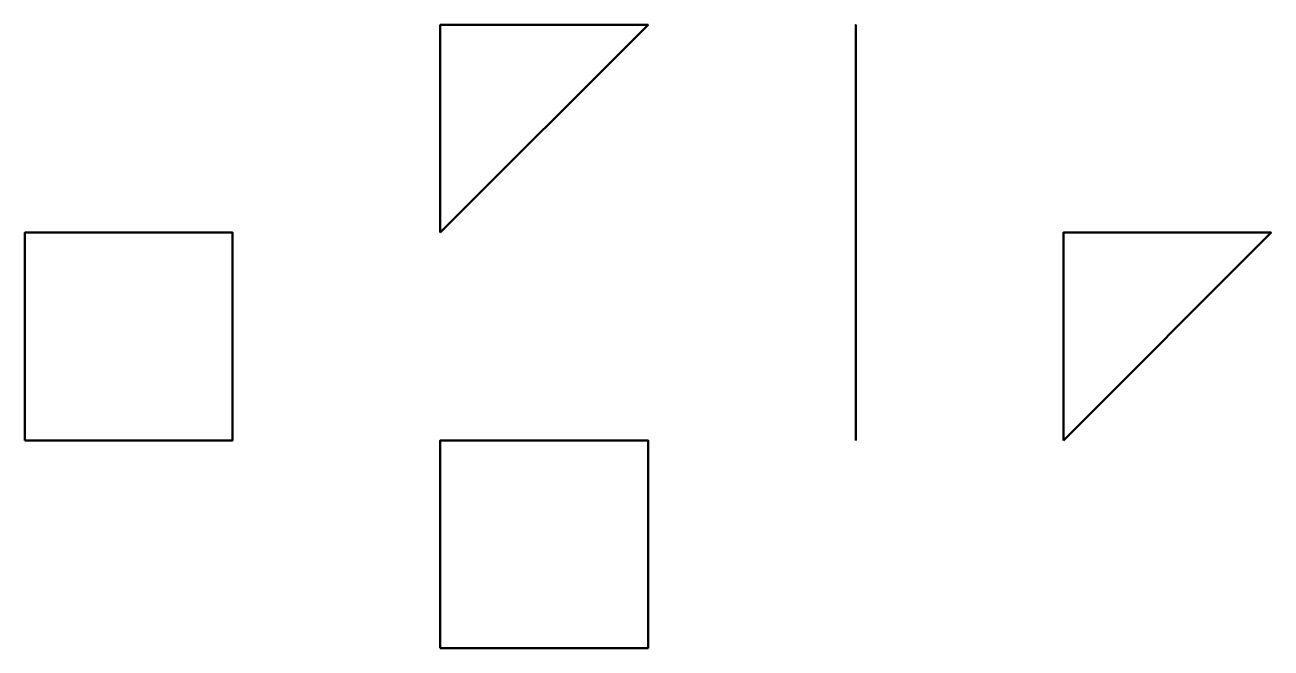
# Model space of a CAD drawing. Header units: metres. Extents: x 1000 to 7000, y 1000 to 4000.
import ezdxf

# ---------------------------------------------------------------- set-up
doc = ezdxf.new("R2010")
doc.units = ezdxf.units.M

msp = doc.modelspace()

# ---------------------------------------------------------------- linework, layer by layer
at = {"color": 7, "lineweight": 50}
for points in [[(3000, 3000), (4000, 4000), (3000, 4000)], [(5000, 2000), (5000, 3000), (5000, 4000)], [(1000, 2000), (1000, 2000), (2000, 2000), (2000, 3000), (1000, 3000)], [(6000, 2000), (7000, 3000), (6000, 3000)], [(3000, 1000), (3000, 1000), (4000, 1000), (4000, 2000), (3000, 2000)]]:
    msp.add_lwpolyline(points, close=True, dxfattribs=at)

doc.saveas('drawing.dxf')
